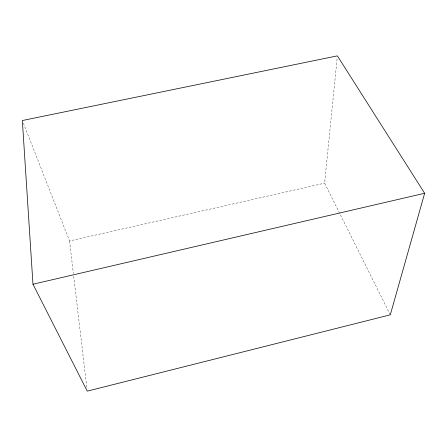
<?xml version="1.0" encoding="UTF-8"?>
<svg xmlns="http://www.w3.org/2000/svg" width="447" height="447" viewBox="0 0 447 447"><rect width="100%" height="100%" fill="white"/><g stroke="black" fill="none" stroke-linecap="round" stroke-linejoin="round"><path stroke-width="0.34" stroke-dasharray="2.23 1.68" d="M390.298 314.828L324.611 183.164L337.234 57.244M23.367 123.115L69.553 240.944L324.611 183.164M69.553 240.944L73.381 273.475M73.71 276.246L86.914 388.37"/><path stroke-width="0.67" d="M424.65 193.272L390.298 314.828L87.243 391.142L32.972 284.225L22.35 120.522L337.368 55.858L424.65 193.272L32.972 284.225"/></g></svg>
